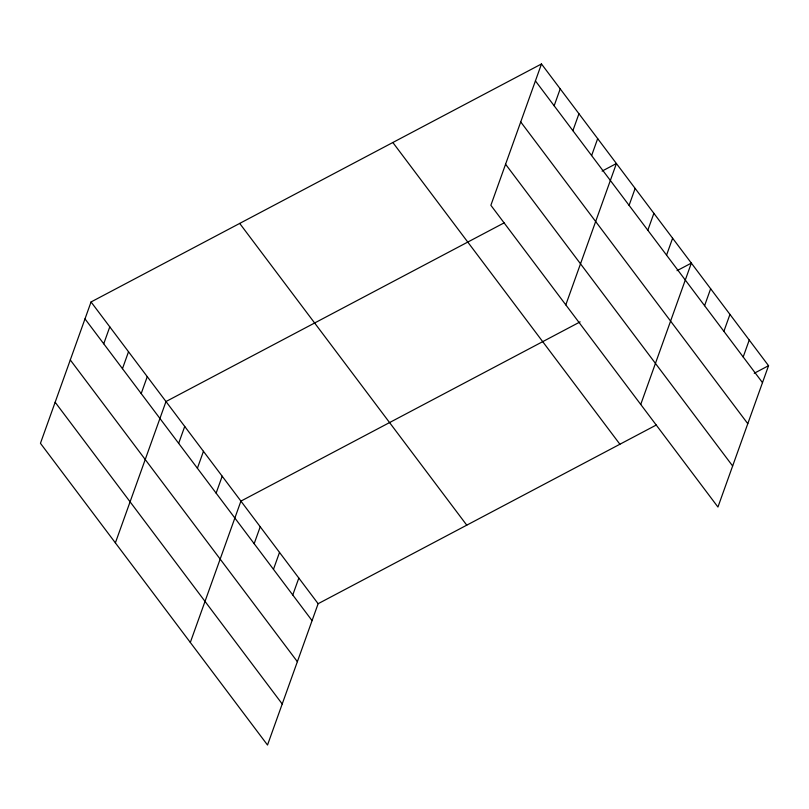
<?xml version="1.0" encoding="UTF-8"?>
<svg xmlns="http://www.w3.org/2000/svg" width="809" height="809" viewBox="0 0 809 809"><rect width="100%" height="100%" fill="white"/><g stroke="black" fill="none" stroke-linecap="round" stroke-linejoin="round"><path stroke-width="1.21" d="M541.484 63.962L490.871 205.294L717.947 507.041L768.55 365.698L541.484 63.962L91.053 301.959L40.45 443.302L267.516 745.038L318.129 603.706L656.241 425.038M103.734 343.785L109.791 326.856M122.462 368.671L128.52 351.753M141.201 393.568L147.258 376.64M115.384 542.879L165.987 401.537L504.108 222.88M178.668 443.352L184.725 426.434M197.396 468.249L203.453 451.321M216.124 493.146L222.192 476.218M190.317 642.447L240.92 501.115L580.144 321.871M254.168 543.688L260.225 526.76M273.462 569.334L279.52 552.405M292.767 594.979L298.824 578.061M554.155 105.777L560.212 88.848M572.883 130.674L578.951 113.745M591.622 155.561L597.679 138.642M565.804 304.872L616.418 163.529L602.098 171.093M629.089 205.355L635.146 188.426M647.817 230.241L653.884 213.323M666.555 255.138L672.613 238.21M640.738 404.449L691.351 263.107L677.032 270.671M704.588 305.681L710.646 288.752M723.883 331.326L729.951 314.408M743.188 356.981L749.245 340.053M754.241 373.262L768.55 365.698M535.416 80.88L762.493 382.627M520.723 121.937L747.789 423.683M505.574 164.237L732.641 465.984M392.84 142.495L619.906 444.242M239.697 223.415L466.763 525.162M91.053 301.959L318.129 603.706M84.996 318.888L312.062 620.624M70.292 359.944L297.368 661.681M55.154 402.245L282.22 703.982"/></g></svg>
